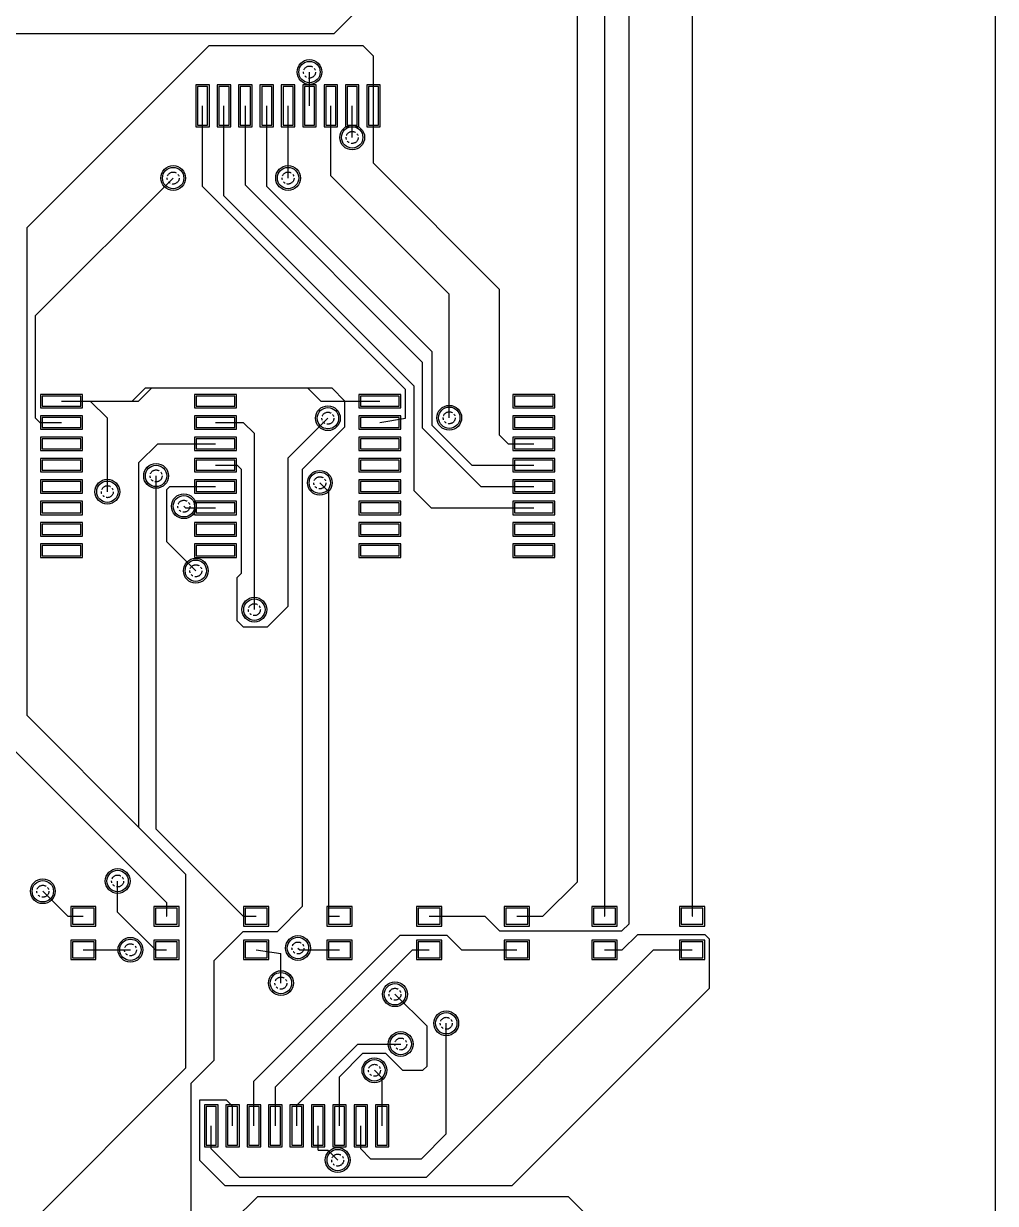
# Model space of a CAD drawing. Extents: x 208 to 628, y 649 to 1243.
# Drawn here: x 500.2 to 558, y 1060.2 to 1130.3 of the extents above; entities that cross this region are included whole.
import ezdxf

# ---------------------------------------------------------------- set-up
doc = ezdxf.new("R2010")
doc.units = 0
doc.header["$MEASUREMENT"] = 0
doc.linetypes.add('PHANTOM2', pattern=[1.25, 0.625, -0.125, 0.125, -0.125, 0.125, -0.125])
for name, color, linetype in [('BottomSolder', 6, 'CONTINUOUS'), ('MultiLayer', 9, 'CONTINUOUS'), ('TOPLAYER', 250, 'CONTINUOUS'), ('TopPaste', 8, 'CONTINUOUS'), ('TopSolder', 216, 'CONTINUOUS'), ('VIAHOLELAYER', 255, 'PHANTOM2')]:
    doc.layers.add(name, color=color, linetype=linetype)

msp = doc.modelspace()

# ---------------------------------------------------------------- linework, layer by layer
at = {"layer": 'BottomSolder'}
for centre in [(517.237, 1127.432), (519.775, 1123.545), (509.135, 1121.132), (515.965, 1121.132), (518.33, 1106.858), (525.543, 1106.883), (508.119, 1103.429), (505.223, 1102.489), (517.851, 1103.017), (509.77, 1101.625), (510.481, 1097.79), (513.961, 1095.478), (505.833, 1079.349), (501.388, 1078.74), (506.595, 1075.26), (516.552, 1075.367), (515.54, 1073.279), (522.317, 1072.618), (525.365, 1070.891), (522.66, 1069.659), (521.098, 1068.097), (518.914, 1062.763)]:
    msp.add_circle(centre, 0.737, dxfattribs=at)
at = {"layer": 'MultiLayer'}
for centre in [(517.237, 1127.432), (519.775, 1123.545), (509.135, 1121.132), (515.965, 1121.132), (518.33, 1106.858), (525.543, 1106.883), (508.119, 1103.429), (505.223, 1102.489), (517.851, 1103.017), (509.77, 1101.625), (510.481, 1097.79), (513.961, 1095.478), (505.833, 1079.349), (501.388, 1078.74), (506.595, 1075.26), (516.552, 1075.367), (515.54, 1073.279), (522.317, 1072.618), (525.365, 1070.891), (522.66, 1069.659), (521.098, 1068.097), (518.914, 1062.763)]:
    msp.add_circle(centre, 0.635, dxfattribs=at)
at = {"layer": 'TOPLAYER'}
for p, q in [((558.004, 1025.07), (558.004, 1223.698)), ((539.996, 1077.251), (539.996, 1185.986)), ((533.163, 1079.308), (533.163, 1148.615)), ((534.789, 1077.251), (534.789, 1146.278)), ((536.237, 1076.809), (536.237, 1145.618)), ((518.711, 1129.718), (521.045, 1132.051)), ((498.721, 1129.718), (518.711, 1129.718)), ((500.448, 1118.186), (511.268, 1129.006)), ((511.268, 1129.006), (520.412, 1129.006)), ((520.412, 1129.006), (521.045, 1128.374)), ((521.045, 1125.422), (521.045, 1128.374)), ((517.235, 1127.429), (517.237, 1127.432)), ((517.235, 1125.422), (517.235, 1127.429)), ((511.185, 1126.572), (510.585, 1126.572)), ((510.585, 1126.572), (510.585, 1124.272)), ((511.185, 1124.272), (511.185, 1126.572)), ((512.455, 1126.572), (511.855, 1126.572)), ((511.855, 1126.572), (511.855, 1124.272)), ((512.455, 1124.272), (512.455, 1126.572)), ((513.725, 1126.572), (513.125, 1126.572)), ((513.125, 1126.572), (513.125, 1124.272)), ((513.725, 1124.272), (513.725, 1126.572)), ((514.995, 1126.572), (514.395, 1126.572)), ((514.395, 1126.572), (514.395, 1124.272)), ((514.995, 1124.272), (514.995, 1126.572)), ((516.265, 1126.572), (515.665, 1126.572)), ((515.665, 1126.572), (515.665, 1124.272)), ((516.265, 1124.272), (516.265, 1126.572)), ((517.535, 1126.572), (516.935, 1126.572)), ((516.935, 1126.572), (516.935, 1124.272)), ((517.535, 1124.272), (517.535, 1126.572)), ((518.805, 1126.572), (518.205, 1126.572)), ((518.205, 1126.572), (518.205, 1124.272)), ((518.805, 1124.272), (518.805, 1126.572)), ((520.075, 1126.572), (519.475, 1126.572)), ((519.475, 1126.572), (519.475, 1124.272)), ((520.075, 1124.272), (520.075, 1126.572)), ((521.345, 1126.572), (520.745, 1126.572)), ((520.745, 1126.572), (520.745, 1124.272)), ((521.345, 1124.272), (521.345, 1126.572)), ((510.885, 1120.624), (510.885, 1125.422)), ((512.155, 1120.067), (512.155, 1125.422)), ((513.425, 1120.71), (513.425, 1125.422)), ((514.695, 1120.627), (514.695, 1125.422)), ((515.965, 1121.132), (515.965, 1125.422)), ((518.505, 1121.262), (518.505, 1125.422)), ((519.775, 1123.545), (519.775, 1125.422)), ((521.045, 1122.009), (521.045, 1125.422)), ((510.585, 1124.272), (511.185, 1124.272)), ((511.855, 1124.272), (512.455, 1124.272)), ((513.125, 1124.272), (513.725, 1124.272)), ((514.395, 1124.272), (514.995, 1124.272)), ((515.665, 1124.272), (516.265, 1124.272)), ((516.935, 1124.272), (517.535, 1124.272)), ((518.205, 1124.272), (518.805, 1124.272)), ((519.475, 1124.272), (520.075, 1124.272)), ((520.745, 1124.272), (521.345, 1124.272)), ((521.045, 1122.009), (528.54, 1114.513)), ((500.956, 1112.954), (509.135, 1121.132)), ((510.885, 1120.624), (522.95, 1108.559)), ((513.425, 1120.71), (523.958, 1110.176)), ((514.695, 1120.627), (524.527, 1110.795)), ((518.505, 1121.262), (525.543, 1114.224)), ((512.155, 1120.067), (523.454, 1108.768)), ((500.448, 1089.179), (500.448, 1118.186)), ((528.54, 1105.842), (528.54, 1114.513)), ((525.543, 1106.883), (525.543, 1114.224)), ((500.956, 1106.858), (500.956, 1112.954)), ((524.527, 1106.426), (524.527, 1110.795)), ((523.958, 1106.265), (523.958, 1110.176)), ((523.454, 1102.546), (523.454, 1108.768)), ((503.65, 1108.174), (501.35, 1108.174)), ((501.35, 1108.174), (501.35, 1107.574)), ((503.65, 1107.574), (503.65, 1108.174)), ((506.696, 1107.874), (507.484, 1108.661)), ((507.077, 1107.874), (507.865, 1108.661)), ((507.484, 1108.661), (507.865, 1108.661)), ((507.865, 1108.661), (517.124, 1108.661)), ((512.799, 1108.174), (510.499, 1108.174)), ((510.499, 1108.174), (510.499, 1107.574)), ((512.799, 1107.574), (512.799, 1108.174)), ((517.124, 1108.661), (517.911, 1107.874)), ((517.124, 1108.661), (518.558, 1108.661)), ((518.558, 1108.661), (519.346, 1107.874)), ((522.573, 1108.174), (520.273, 1108.174)), ((520.273, 1108.174), (520.273, 1107.574)), ((522.573, 1107.574), (522.573, 1108.174)), ((522.95, 1106.858), (522.95, 1108.559)), ((531.722, 1108.174), (529.422, 1108.174)), ((529.422, 1108.174), (529.422, 1107.574)), ((531.722, 1107.574), (531.722, 1108.174)), ((501.35, 1107.574), (503.65, 1107.574)), ((502.5, 1107.874), (504.207, 1107.874)), ((504.207, 1107.874), (505.223, 1106.858)), ((504.207, 1107.874), (506.696, 1107.874)), ((506.696, 1107.874), (507.077, 1107.874)), ((510.499, 1107.574), (512.799, 1107.574)), ((517.911, 1107.874), (519.346, 1107.874)), ((519.346, 1106.35), (519.346, 1107.874)), ((519.346, 1107.874), (521.423, 1107.874)), ((520.273, 1107.574), (522.573, 1107.574)), ((529.422, 1107.574), (531.722, 1107.574)), ((500.956, 1106.858), (501.21, 1106.604)), ((501.21, 1106.604), (502.5, 1106.604)), ((503.65, 1106.904), (501.35, 1106.904)), ((501.35, 1106.904), (501.35, 1106.304)), ((503.65, 1106.304), (503.65, 1106.904)), ((505.223, 1102.489), (505.223, 1106.858)), ((512.799, 1106.904), (510.499, 1106.904)), ((510.499, 1106.904), (510.499, 1106.304)), ((511.649, 1106.604), (513.3, 1106.604)), ((512.799, 1106.304), (512.799, 1106.904)), ((513.3, 1106.604), (513.961, 1105.943)), ((515.967, 1104.495), (518.33, 1106.858)), ((522.573, 1106.904), (520.273, 1106.904)), ((520.273, 1106.904), (520.273, 1106.304)), ((521.423, 1106.604), (522.95, 1106.858)), ((522.573, 1106.304), (522.573, 1106.904)), ((531.722, 1106.904), (529.422, 1106.904)), ((529.422, 1106.904), (529.422, 1106.304)), ((531.722, 1106.304), (531.722, 1106.904)), ((501.35, 1106.304), (503.65, 1106.304)), ((510.499, 1106.304), (512.799, 1106.304)), ((513.961, 1095.478), (513.961, 1105.943)), ((516.831, 1103.835), (519.346, 1106.35)), ((520.273, 1106.304), (522.573, 1106.304)), ((523.958, 1106.265), (527.43, 1102.794)), ((524.527, 1106.426), (526.889, 1104.064)), ((529.422, 1106.304), (531.722, 1106.304)), ((503.65, 1105.634), (501.35, 1105.634)), ((501.35, 1105.634), (501.35, 1105.034)), ((503.65, 1105.034), (503.65, 1105.634)), ((507.103, 1104.216), (508.22, 1105.334)), ((508.22, 1105.334), (511.649, 1105.334)), ((512.799, 1105.634), (510.499, 1105.634)), ((510.499, 1105.634), (510.499, 1105.034)), ((512.799, 1105.034), (512.799, 1105.634)), ((522.573, 1105.634), (520.273, 1105.634)), ((520.273, 1105.634), (520.273, 1105.034)), ((522.573, 1105.034), (522.573, 1105.634)), ((528.54, 1105.842), (529.048, 1105.334)), ((529.048, 1105.334), (530.572, 1105.334)), ((531.722, 1105.634), (529.422, 1105.634)), ((529.422, 1105.634), (529.422, 1105.034)), ((531.722, 1105.034), (531.722, 1105.634)), ((501.35, 1105.034), (503.65, 1105.034)), ((510.499, 1105.034), (512.799, 1105.034)), ((515.967, 1095.682), (515.967, 1104.495)), ((520.273, 1105.034), (522.573, 1105.034)), ((529.422, 1105.034), (531.722, 1105.034)), ((503.65, 1104.364), (501.35, 1104.364)), ((501.35, 1104.364), (501.35, 1103.764)), ((503.65, 1103.764), (503.65, 1104.364)), ((507.103, 1082.524), (507.103, 1104.216)), ((512.799, 1104.364), (510.499, 1104.364)), ((510.499, 1104.364), (510.499, 1103.764)), ((511.649, 1104.064), (512.945, 1104.064)), ((512.799, 1103.764), (512.799, 1104.364)), ((512.945, 1104.064), (513.199, 1103.81)), ((513.199, 1097.637), (513.199, 1103.81)), ((516.831, 1077.851), (516.831, 1103.835)), ((522.573, 1104.364), (520.273, 1104.364)), ((520.273, 1104.364), (520.273, 1103.764)), ((522.573, 1103.764), (522.573, 1104.364)), ((526.889, 1104.064), (530.572, 1104.064)), ((531.722, 1104.364), (529.422, 1104.364)), ((529.422, 1104.364), (529.422, 1103.764)), ((531.722, 1103.764), (531.722, 1104.364)), ((501.35, 1103.764), (503.65, 1103.764)), ((503.65, 1103.094), (501.35, 1103.094)), ((501.35, 1103.094), (501.35, 1102.494)), ((503.65, 1102.494), (503.65, 1103.094)), ((508.119, 1082.432), (508.119, 1103.429)), ((510.499, 1103.764), (512.799, 1103.764)), ((512.799, 1103.094), (510.499, 1103.094)), ((510.499, 1103.094), (510.499, 1102.494)), ((512.799, 1102.494), (512.799, 1103.094)), ((520.273, 1103.764), (522.573, 1103.764)), ((522.573, 1103.094), (520.273, 1103.094)), ((520.273, 1103.094), (520.273, 1102.494)), ((522.573, 1102.494), (522.573, 1103.094)), ((529.422, 1103.764), (531.722, 1103.764)), ((531.722, 1103.094), (529.422, 1103.094)), ((529.422, 1103.094), (529.422, 1102.494)), ((531.722, 1102.494), (531.722, 1103.094)), ((501.35, 1102.494), (503.65, 1102.494)), ((508.758, 1102.62), (508.932, 1102.794)), ((508.758, 1099.513), (508.758, 1102.62)), ((508.932, 1102.794), (511.649, 1102.794)), ((510.499, 1102.494), (512.799, 1102.494)), ((517.851, 1103.017), (518.38, 1102.488)), ((518.38, 1077.251), (518.38, 1102.488)), ((520.273, 1102.494), (522.573, 1102.494)), ((523.454, 1102.546), (524.476, 1101.524)), ((527.43, 1102.794), (530.572, 1102.794)), ((529.422, 1102.494), (531.722, 1102.494)), ((503.65, 1101.824), (501.35, 1101.824)), ((501.35, 1101.824), (501.35, 1101.224)), ((503.65, 1101.224), (503.65, 1101.824)), ((512.799, 1101.824), (510.499, 1101.824)), ((510.499, 1101.824), (510.499, 1101.224)), ((512.799, 1101.224), (512.799, 1101.824)), ((522.573, 1101.824), (520.273, 1101.824)), ((520.273, 1101.824), (520.273, 1101.224)), ((522.573, 1101.224), (522.573, 1101.824)), ((531.722, 1101.824), (529.422, 1101.824)), ((529.422, 1101.824), (529.422, 1101.224)), ((531.722, 1101.224), (531.722, 1101.824)), ((501.35, 1101.224), (503.65, 1101.224)), ((509.77, 1101.625), (509.871, 1101.524)), ((509.871, 1101.524), (511.649, 1101.524)), ((510.499, 1101.224), (512.799, 1101.224)), ((520.273, 1101.224), (522.573, 1101.224)), ((524.476, 1101.524), (530.572, 1101.524)), ((529.422, 1101.224), (531.722, 1101.224)), ((503.65, 1100.554), (501.35, 1100.554)), ((501.35, 1100.554), (501.35, 1099.954)), ((503.65, 1099.954), (503.65, 1100.554)), ((512.799, 1100.554), (510.499, 1100.554)), ((510.499, 1100.554), (510.499, 1099.954)), ((512.799, 1099.954), (512.799, 1100.554)), ((522.573, 1100.554), (520.273, 1100.554)), ((520.273, 1100.554), (520.273, 1099.954)), ((522.573, 1099.954), (522.573, 1100.554)), ((531.722, 1100.554), (529.422, 1100.554)), ((529.422, 1100.554), (529.422, 1099.954)), ((531.722, 1099.954), (531.722, 1100.554)), ((501.35, 1099.954), (503.65, 1099.954)), ((510.499, 1099.954), (512.799, 1099.954)), ((520.273, 1099.954), (522.573, 1099.954)), ((529.422, 1099.954), (531.722, 1099.954)), ((503.65, 1099.284), (501.35, 1099.284)), ((501.35, 1099.284), (501.35, 1098.684)), ((503.65, 1098.684), (503.65, 1099.284)), ((508.758, 1099.513), (510.481, 1097.79)), ((512.799, 1099.284), (510.499, 1099.284)), ((510.499, 1099.284), (510.499, 1098.684)), ((512.799, 1098.684), (512.799, 1099.284)), ((522.573, 1099.284), (520.273, 1099.284)), ((520.273, 1099.284), (520.273, 1098.684)), ((522.573, 1098.684), (522.573, 1099.284)), ((531.722, 1099.284), (529.422, 1099.284)), ((529.422, 1099.284), (529.422, 1098.684)), ((531.722, 1098.684), (531.722, 1099.284)), ((501.35, 1098.684), (503.65, 1098.684)), ((510.499, 1098.684), (512.799, 1098.684)), ((520.273, 1098.684), (522.573, 1098.684)), ((529.422, 1098.684), (531.722, 1098.684)), ((512.945, 1097.383), (513.199, 1097.637)), ((512.945, 1094.818), (512.945, 1097.383)), ((514.748, 1094.462), (515.967, 1095.682)), ((512.945, 1094.818), (513.3, 1094.462)), ((513.3, 1094.462), (514.748, 1094.462)), ((500.448, 1089.179), (507.103, 1082.524)), ((499.305, 1087.503), (508.754, 1078.054)), ((507.103, 1082.524), (509.897, 1079.73)), ((508.119, 1082.432), (513.3, 1077.251)), ((505.833, 1077.495), (505.833, 1079.349)), ((509.897, 1068.25), (509.897, 1079.73)), ((531.106, 1077.251), (533.163, 1079.308)), ((501.388, 1078.74), (502.877, 1077.251)), ((508.754, 1077.251), (508.754, 1078.054)), ((515.332, 1076.352), (516.831, 1077.851)), ((502.877, 1077.251), (503.794, 1077.251)), ((504.444, 1077.726), (503.144, 1077.726)), ((503.144, 1077.726), (503.144, 1076.776)), ((504.444, 1076.776), (504.444, 1077.726)), ((505.833, 1077.495), (508.077, 1075.251)), ((509.381, 1077.726), (508.081, 1077.726)), ((508.081, 1077.726), (508.081, 1076.776)), ((508.731, 1077.251), (508.754, 1077.251)), ((509.381, 1076.776), (509.381, 1077.726)), ((513.3, 1077.251), (514.065, 1077.251)), ((514.715, 1077.726), (513.415, 1077.726)), ((513.415, 1077.726), (513.415, 1076.776)), ((514.715, 1076.776), (514.715, 1077.726)), ((519.668, 1077.726), (518.368, 1077.726)), ((518.368, 1077.726), (518.368, 1076.776)), ((518.38, 1077.251), (519.018, 1077.251)), ((519.668, 1076.776), (519.668, 1077.726)), ((525.002, 1077.726), (523.702, 1077.726)), ((523.702, 1077.726), (523.702, 1076.776)), ((524.352, 1077.251), (527.668, 1077.251)), ((525.002, 1076.776), (525.002, 1077.726)), ((527.668, 1077.251), (528.54, 1076.378)), ((530.209, 1077.726), (528.909, 1077.726)), ((528.909, 1077.726), (528.909, 1076.776)), ((529.559, 1077.251), (531.106, 1077.251)), ((530.209, 1076.776), (530.209, 1077.726)), ((535.416, 1077.726), (534.116, 1077.726)), ((534.116, 1077.726), (534.116, 1076.776)), ((534.766, 1077.251), (534.789, 1077.251)), ((535.416, 1076.776), (535.416, 1077.726)), ((540.623, 1077.726), (539.323, 1077.726)), ((539.323, 1077.726), (539.323, 1076.776)), ((539.973, 1077.251), (539.996, 1077.251)), ((540.623, 1076.776), (540.623, 1077.726)), ((503.144, 1076.776), (504.444, 1076.776)), ((508.081, 1076.776), (509.381, 1076.776)), ((513.415, 1076.776), (514.715, 1076.776)), ((518.368, 1076.776), (519.668, 1076.776)), ((523.702, 1076.776), (525.002, 1076.776)), ((528.909, 1076.776), (530.209, 1076.776)), ((534.116, 1076.776), (535.416, 1076.776)), ((535.805, 1076.378), (536.237, 1076.809)), ((539.323, 1076.776), (540.623, 1076.776)), ((504.444, 1075.726), (503.144, 1075.726)), ((503.144, 1075.726), (503.144, 1074.776)), ((504.444, 1074.776), (504.444, 1075.726)), ((509.381, 1075.726), (508.081, 1075.726)), ((508.081, 1075.726), (508.081, 1074.776)), ((509.381, 1074.776), (509.381, 1075.726)), ((511.573, 1074.625), (513.3, 1076.352)), ((513.3, 1076.352), (515.332, 1076.352)), ((514.715, 1075.726), (513.415, 1075.726)), ((513.415, 1075.726), (513.415, 1074.776)), ((513.938, 1067.443), (522.619, 1076.124)), ((514.715, 1074.776), (514.715, 1075.726)), ((519.668, 1075.726), (518.368, 1075.726)), ((518.368, 1075.726), (518.368, 1074.776)), ((519.668, 1074.776), (519.668, 1075.726)), ((522.619, 1076.124), (525.391, 1076.124)), ((525.002, 1075.726), (523.702, 1075.726)), ((523.702, 1075.726), (523.702, 1074.776)), ((525.002, 1074.776), (525.002, 1075.726)), ((525.391, 1076.124), (526.264, 1075.251)), ((528.54, 1076.378), (535.805, 1076.378)), ((530.209, 1075.726), (528.909, 1075.726)), ((528.909, 1075.726), (528.909, 1074.776)), ((530.209, 1074.776), (530.209, 1075.726)), ((535.416, 1075.726), (534.116, 1075.726)), ((534.116, 1075.726), (534.116, 1074.776)), ((535.416, 1074.776), (535.416, 1075.726)), ((535.821, 1075.251), (536.745, 1076.174)), ((536.745, 1076.174), (540.732, 1076.174)), ((540.623, 1075.726), (539.323, 1075.726)), ((539.323, 1075.726), (539.323, 1074.776)), ((540.623, 1074.776), (540.623, 1075.726)), ((540.732, 1076.174), (541.012, 1075.895)), ((541.012, 1072.974), (541.012, 1075.895)), ((503.794, 1075.251), (506.586, 1075.251)), ((506.586, 1075.251), (506.595, 1075.26)), ((508.077, 1075.251), (508.731, 1075.251)), ((514.065, 1075.251), (515.54, 1075.043)), ((515.208, 1067.107), (523.352, 1075.251)), ((515.54, 1073.279), (515.54, 1075.043)), ((516.552, 1075.367), (516.669, 1075.251)), ((516.669, 1075.251), (519.018, 1075.251)), ((523.352, 1075.251), (524.352, 1075.251)), ((524.185, 1061.751), (537.684, 1075.251)), ((526.264, 1075.251), (529.559, 1075.251)), ((534.766, 1075.251), (535.821, 1075.251)), ((537.684, 1075.251), (539.973, 1075.251)), ((503.144, 1074.776), (504.444, 1074.776)), ((508.081, 1074.776), (509.381, 1074.776)), ((511.573, 1068.707), (511.573, 1074.625)), ((513.415, 1074.776), (514.715, 1074.776)), ((518.368, 1074.776), (519.668, 1074.776)), ((523.702, 1074.776), (525.002, 1074.776)), ((528.909, 1074.776), (530.209, 1074.776)), ((534.116, 1074.776), (535.416, 1074.776)), ((539.323, 1074.776), (540.623, 1074.776)), ((529.285, 1061.247), (541.012, 1072.974)), ((522.317, 1072.618), (524.222, 1070.713)), ((525.365, 1064.313), (525.365, 1070.891)), ((524.222, 1068.351), (524.222, 1070.713)), ((516.478, 1066.017), (520.12, 1069.659)), ((520.12, 1069.659), (522.66, 1069.659)), ((519.018, 1067.715), (520.412, 1069.109)), ((520.412, 1069.109), (521.759, 1069.109)), ((521.759, 1069.109), (522.771, 1068.097)), ((497.984, 1056.337), (509.897, 1068.25)), ((510.202, 1067.335), (511.573, 1068.707)), ((521.098, 1068.097), (521.558, 1067.637)), ((522.771, 1068.097), (523.968, 1068.097)), ((523.968, 1068.097), (524.222, 1068.351)), ((510.202, 1045.821), (510.202, 1067.335)), ((513.938, 1064.799), (513.938, 1067.443)), ((519.018, 1064.799), (519.018, 1067.715)), ((521.558, 1064.799), (521.558, 1067.637)), ((515.208, 1064.799), (515.208, 1067.107)), ((510.71, 1062.738), (510.71, 1066.345)), ((510.71, 1066.345), (512.287, 1066.345)), ((511.698, 1065.949), (511.098, 1065.949)), ((511.098, 1065.949), (511.098, 1063.649)), ((511.698, 1063.649), (511.698, 1065.949)), ((512.287, 1066.345), (512.668, 1065.964)), ((512.968, 1065.949), (512.368, 1065.949)), ((512.368, 1065.949), (512.368, 1063.649)), ((512.668, 1064.799), (512.668, 1065.964)), ((512.968, 1063.649), (512.968, 1065.949)), ((514.238, 1065.949), (513.638, 1065.949)), ((513.638, 1065.949), (513.638, 1063.649)), ((514.238, 1063.649), (514.238, 1065.949)), ((515.508, 1065.949), (514.908, 1065.949)), ((514.908, 1065.949), (514.908, 1063.649)), ((515.508, 1063.649), (515.508, 1065.949)), ((516.778, 1065.949), (516.178, 1065.949)), ((516.178, 1065.949), (516.178, 1063.649)), ((516.478, 1064.799), (516.478, 1066.017)), ((516.778, 1063.649), (516.778, 1065.949)), ((518.048, 1065.949), (517.448, 1065.949)), ((517.448, 1065.949), (517.448, 1063.649)), ((518.048, 1063.649), (518.048, 1065.949)), ((519.318, 1065.949), (518.718, 1065.949)), ((518.718, 1065.949), (518.718, 1063.649)), ((519.318, 1063.649), (519.318, 1065.949)), ((520.588, 1065.949), (519.988, 1065.949)), ((519.988, 1065.949), (519.988, 1063.649)), ((520.588, 1063.649), (520.588, 1065.949)), ((521.858, 1065.949), (521.258, 1065.949)), ((521.258, 1065.949), (521.258, 1063.649)), ((521.858, 1063.649), (521.858, 1065.949)), ((511.398, 1063.424), (511.398, 1064.799)), ((517.748, 1063.347), (517.748, 1064.799)), ((520.288, 1063.424), (520.288, 1064.799)), ((523.892, 1062.839), (525.365, 1064.313)), ((511.098, 1063.649), (511.698, 1063.649)), ((511.398, 1063.424), (513.071, 1061.751)), ((512.368, 1063.649), (512.968, 1063.649)), ((513.638, 1063.649), (514.238, 1063.649)), ((514.908, 1063.649), (515.508, 1063.649)), ((516.178, 1063.649), (516.778, 1063.649)), ((517.448, 1063.649), (518.048, 1063.649)), ((517.748, 1063.347), (518.33, 1063.347)), ((518.33, 1063.347), (518.914, 1062.763)), ((518.718, 1063.649), (519.318, 1063.649)), ((519.988, 1063.649), (520.588, 1063.649)), ((520.288, 1063.424), (520.873, 1062.839)), ((521.258, 1063.649), (521.858, 1063.649)), ((510.71, 1062.738), (512.2, 1061.247)), ((520.873, 1062.839), (523.892, 1062.839)), ((513.071, 1061.751), (524.185, 1061.751)), ((512.2, 1061.247), (529.285, 1061.247)), ((512.668, 1059.106), (514.167, 1060.604)), ((514.167, 1060.604), (532.604, 1060.604)), ((532.604, 1060.604), (533.773, 1059.436))]:
    msp.add_line(p, q, dxfattribs=at)
for centre in [(517.237, 1127.432), (519.775, 1123.545), (509.135, 1121.132), (515.965, 1121.132), (518.33, 1106.858), (525.543, 1106.883), (508.119, 1103.429), (505.223, 1102.489), (517.851, 1103.017), (509.77, 1101.625), (510.481, 1097.79), (513.961, 1095.478), (505.833, 1079.349), (501.388, 1078.74), (506.595, 1075.26), (516.552, 1075.367), (515.54, 1073.279), (522.317, 1072.618), (525.365, 1070.891), (522.66, 1069.659), (521.098, 1068.097), (518.914, 1062.763)]:
    msp.add_circle(centre, 0.635, dxfattribs=at)
at = {"layer": 'TopPaste'}
for p, q in [((511.185, 1126.572), (510.585, 1126.572)), ((510.585, 1126.572), (510.585, 1124.272)), ((511.185, 1124.272), (511.185, 1126.572)), ((512.455, 1126.572), (511.855, 1126.572)), ((511.855, 1126.572), (511.855, 1124.272)), ((512.455, 1124.272), (512.455, 1126.572)), ((513.725, 1126.572), (513.125, 1126.572)), ((513.125, 1126.572), (513.125, 1124.272)), ((513.725, 1124.272), (513.725, 1126.572)), ((514.995, 1126.572), (514.395, 1126.572)), ((514.395, 1126.572), (514.395, 1124.272)), ((514.995, 1124.272), (514.995, 1126.572)), ((516.265, 1126.572), (515.665, 1126.572)), ((515.665, 1126.572), (515.665, 1124.272)), ((516.265, 1124.272), (516.265, 1126.572)), ((517.535, 1126.572), (516.935, 1126.572)), ((516.935, 1126.572), (516.935, 1124.272)), ((517.535, 1124.272), (517.535, 1126.572)), ((518.805, 1126.572), (518.205, 1126.572)), ((518.205, 1126.572), (518.205, 1124.272)), ((518.805, 1124.272), (518.805, 1126.572)), ((520.075, 1126.572), (519.475, 1126.572)), ((519.475, 1126.572), (519.475, 1124.272)), ((520.075, 1124.272), (520.075, 1126.572)), ((521.345, 1126.572), (520.745, 1126.572)), ((520.745, 1126.572), (520.745, 1124.272)), ((521.345, 1124.272), (521.345, 1126.572)), ((510.585, 1124.272), (511.185, 1124.272)), ((511.855, 1124.272), (512.455, 1124.272)), ((513.125, 1124.272), (513.725, 1124.272)), ((514.395, 1124.272), (514.995, 1124.272)), ((515.665, 1124.272), (516.265, 1124.272)), ((516.935, 1124.272), (517.535, 1124.272)), ((518.205, 1124.272), (518.805, 1124.272)), ((519.475, 1124.272), (520.075, 1124.272)), ((520.745, 1124.272), (521.345, 1124.272)), ((503.65, 1108.174), (501.35, 1108.174)), ((501.35, 1108.174), (501.35, 1107.574)), ((503.65, 1107.574), (503.65, 1108.174)), ((512.799, 1108.174), (510.499, 1108.174)), ((510.499, 1108.174), (510.499, 1107.574)), ((512.799, 1107.574), (512.799, 1108.174)), ((522.573, 1108.174), (520.273, 1108.174)), ((520.273, 1108.174), (520.273, 1107.574)), ((522.573, 1107.574), (522.573, 1108.174)), ((531.722, 1108.174), (529.422, 1108.174)), ((529.422, 1108.174), (529.422, 1107.574)), ((531.722, 1107.574), (531.722, 1108.174)), ((501.35, 1107.574), (503.65, 1107.574)), ((510.499, 1107.574), (512.799, 1107.574)), ((520.273, 1107.574), (522.573, 1107.574)), ((529.422, 1107.574), (531.722, 1107.574)), ((503.65, 1106.904), (501.35, 1106.904)), ((501.35, 1106.904), (501.35, 1106.304)), ((503.65, 1106.304), (503.65, 1106.904)), ((512.799, 1106.904), (510.499, 1106.904)), ((510.499, 1106.904), (510.499, 1106.304)), ((512.799, 1106.304), (512.799, 1106.904)), ((522.573, 1106.904), (520.273, 1106.904)), ((520.273, 1106.904), (520.273, 1106.304)), ((522.573, 1106.304), (522.573, 1106.904)), ((531.722, 1106.904), (529.422, 1106.904)), ((529.422, 1106.904), (529.422, 1106.304)), ((531.722, 1106.304), (531.722, 1106.904)), ((501.35, 1106.304), (503.65, 1106.304)), ((510.499, 1106.304), (512.799, 1106.304)), ((520.273, 1106.304), (522.573, 1106.304)), ((529.422, 1106.304), (531.722, 1106.304)), ((503.65, 1105.634), (501.35, 1105.634)), ((501.35, 1105.634), (501.35, 1105.034)), ((503.65, 1105.034), (503.65, 1105.634)), ((512.799, 1105.634), (510.499, 1105.634)), ((510.499, 1105.634), (510.499, 1105.034)), ((512.799, 1105.034), (512.799, 1105.634)), ((522.573, 1105.634), (520.273, 1105.634)), ((520.273, 1105.634), (520.273, 1105.034)), ((522.573, 1105.034), (522.573, 1105.634)), ((531.722, 1105.634), (529.422, 1105.634)), ((529.422, 1105.634), (529.422, 1105.034)), ((531.722, 1105.034), (531.722, 1105.634)), ((501.35, 1105.034), (503.65, 1105.034)), ((510.499, 1105.034), (512.799, 1105.034)), ((520.273, 1105.034), (522.573, 1105.034)), ((529.422, 1105.034), (531.722, 1105.034)), ((503.65, 1104.364), (501.35, 1104.364)), ((501.35, 1104.364), (501.35, 1103.764)), ((503.65, 1103.764), (503.65, 1104.364)), ((512.799, 1104.364), (510.499, 1104.364)), ((510.499, 1104.364), (510.499, 1103.764)), ((512.799, 1103.764), (512.799, 1104.364)), ((522.573, 1104.364), (520.273, 1104.364)), ((520.273, 1104.364), (520.273, 1103.764)), ((522.573, 1103.764), (522.573, 1104.364)), ((531.722, 1104.364), (529.422, 1104.364)), ((529.422, 1104.364), (529.422, 1103.764)), ((531.722, 1103.764), (531.722, 1104.364)), ((501.35, 1103.764), (503.65, 1103.764)), ((503.65, 1103.094), (501.35, 1103.094)), ((501.35, 1103.094), (501.35, 1102.494)), ((503.65, 1102.494), (503.65, 1103.094)), ((510.499, 1103.764), (512.799, 1103.764)), ((512.799, 1103.094), (510.499, 1103.094)), ((510.499, 1103.094), (510.499, 1102.494)), ((512.799, 1102.494), (512.799, 1103.094)), ((520.273, 1103.764), (522.573, 1103.764)), ((522.573, 1103.094), (520.273, 1103.094)), ((520.273, 1103.094), (520.273, 1102.494)), ((522.573, 1102.494), (522.573, 1103.094)), ((529.422, 1103.764), (531.722, 1103.764)), ((531.722, 1103.094), (529.422, 1103.094)), ((529.422, 1103.094), (529.422, 1102.494)), ((531.722, 1102.494), (531.722, 1103.094)), ((501.35, 1102.494), (503.65, 1102.494)), ((510.499, 1102.494), (512.799, 1102.494)), ((520.273, 1102.494), (522.573, 1102.494)), ((529.422, 1102.494), (531.722, 1102.494)), ((503.65, 1101.824), (501.35, 1101.824)), ((501.35, 1101.824), (501.35, 1101.224)), ((503.65, 1101.224), (503.65, 1101.824)), ((512.799, 1101.824), (510.499, 1101.824)), ((510.499, 1101.824), (510.499, 1101.224)), ((512.799, 1101.224), (512.799, 1101.824)), ((522.573, 1101.824), (520.273, 1101.824)), ((520.273, 1101.824), (520.273, 1101.224)), ((522.573, 1101.224), (522.573, 1101.824)), ((531.722, 1101.824), (529.422, 1101.824)), ((529.422, 1101.824), (529.422, 1101.224)), ((531.722, 1101.224), (531.722, 1101.824)), ((501.35, 1101.224), (503.65, 1101.224)), ((510.499, 1101.224), (512.799, 1101.224)), ((520.273, 1101.224), (522.573, 1101.224)), ((529.422, 1101.224), (531.722, 1101.224)), ((503.65, 1100.554), (501.35, 1100.554)), ((501.35, 1100.554), (501.35, 1099.954)), ((503.65, 1099.954), (503.65, 1100.554)), ((512.799, 1100.554), (510.499, 1100.554)), ((510.499, 1100.554), (510.499, 1099.954)), ((512.799, 1099.954), (512.799, 1100.554)), ((522.573, 1100.554), (520.273, 1100.554)), ((520.273, 1100.554), (520.273, 1099.954)), ((522.573, 1099.954), (522.573, 1100.554)), ((531.722, 1100.554), (529.422, 1100.554)), ((529.422, 1100.554), (529.422, 1099.954)), ((531.722, 1099.954), (531.722, 1100.554)), ((501.35, 1099.954), (503.65, 1099.954)), ((510.499, 1099.954), (512.799, 1099.954)), ((520.273, 1099.954), (522.573, 1099.954)), ((529.422, 1099.954), (531.722, 1099.954)), ((503.65, 1099.284), (501.35, 1099.284)), ((501.35, 1099.284), (501.35, 1098.684)), ((503.65, 1098.684), (503.65, 1099.284)), ((512.799, 1099.284), (510.499, 1099.284)), ((510.499, 1099.284), (510.499, 1098.684)), ((512.799, 1098.684), (512.799, 1099.284)), ((522.573, 1099.284), (520.273, 1099.284)), ((520.273, 1099.284), (520.273, 1098.684)), ((522.573, 1098.684), (522.573, 1099.284)), ((531.722, 1099.284), (529.422, 1099.284)), ((529.422, 1099.284), (529.422, 1098.684)), ((531.722, 1098.684), (531.722, 1099.284)), ((501.35, 1098.684), (503.65, 1098.684)), ((510.499, 1098.684), (512.799, 1098.684)), ((520.273, 1098.684), (522.573, 1098.684)), ((529.422, 1098.684), (531.722, 1098.684)), ((504.444, 1077.726), (503.144, 1077.726)), ((503.144, 1077.726), (503.144, 1076.776)), ((504.444, 1076.776), (504.444, 1077.726)), ((509.381, 1077.726), (508.081, 1077.726)), ((508.081, 1077.726), (508.081, 1076.776)), ((509.381, 1076.776), (509.381, 1077.726)), ((514.715, 1077.726), (513.415, 1077.726)), ((513.415, 1077.726), (513.415, 1076.776)), ((514.715, 1076.776), (514.715, 1077.726)), ((519.668, 1077.726), (518.368, 1077.726)), ((518.368, 1077.726), (518.368, 1076.776)), ((519.668, 1076.776), (519.668, 1077.726)), ((525.002, 1077.726), (523.702, 1077.726)), ((523.702, 1077.726), (523.702, 1076.776)), ((525.002, 1076.776), (525.002, 1077.726)), ((530.209, 1077.726), (528.909, 1077.726)), ((528.909, 1077.726), (528.909, 1076.776)), ((530.209, 1076.776), (530.209, 1077.726)), ((535.416, 1077.726), (534.116, 1077.726)), ((534.116, 1077.726), (534.116, 1076.776)), ((535.416, 1076.776), (535.416, 1077.726)), ((540.623, 1077.726), (539.323, 1077.726)), ((539.323, 1077.726), (539.323, 1076.776)), ((540.623, 1076.776), (540.623, 1077.726)), ((503.144, 1076.776), (504.444, 1076.776)), ((508.081, 1076.776), (509.381, 1076.776)), ((513.415, 1076.776), (514.715, 1076.776)), ((518.368, 1076.776), (519.668, 1076.776)), ((523.702, 1076.776), (525.002, 1076.776)), ((528.909, 1076.776), (530.209, 1076.776)), ((534.116, 1076.776), (535.416, 1076.776)), ((539.323, 1076.776), (540.623, 1076.776)), ((504.444, 1075.726), (503.144, 1075.726)), ((503.144, 1075.726), (503.144, 1074.776)), ((504.444, 1074.776), (504.444, 1075.726)), ((509.381, 1075.726), (508.081, 1075.726)), ((508.081, 1075.726), (508.081, 1074.776)), ((509.381, 1074.776), (509.381, 1075.726)), ((514.715, 1075.726), (513.415, 1075.726)), ((513.415, 1075.726), (513.415, 1074.776)), ((514.715, 1074.776), (514.715, 1075.726)), ((519.668, 1075.726), (518.368, 1075.726)), ((518.368, 1075.726), (518.368, 1074.776)), ((519.668, 1074.776), (519.668, 1075.726)), ((525.002, 1075.726), (523.702, 1075.726)), ((523.702, 1075.726), (523.702, 1074.776)), ((525.002, 1074.776), (525.002, 1075.726)), ((530.209, 1075.726), (528.909, 1075.726)), ((528.909, 1075.726), (528.909, 1074.776)), ((530.209, 1074.776), (530.209, 1075.726)), ((535.416, 1075.726), (534.116, 1075.726)), ((534.116, 1075.726), (534.116, 1074.776)), ((535.416, 1074.776), (535.416, 1075.726)), ((540.623, 1075.726), (539.323, 1075.726)), ((539.323, 1075.726), (539.323, 1074.776)), ((540.623, 1074.776), (540.623, 1075.726)), ((503.144, 1074.776), (504.444, 1074.776)), ((508.081, 1074.776), (509.381, 1074.776)), ((513.415, 1074.776), (514.715, 1074.776)), ((518.368, 1074.776), (519.668, 1074.776)), ((523.702, 1074.776), (525.002, 1074.776)), ((528.909, 1074.776), (530.209, 1074.776)), ((534.116, 1074.776), (535.416, 1074.776)), ((539.323, 1074.776), (540.623, 1074.776)), ((511.698, 1065.949), (511.098, 1065.949)), ((511.098, 1065.949), (511.098, 1063.649)), ((511.698, 1063.649), (511.698, 1065.949)), ((512.968, 1065.949), (512.368, 1065.949)), ((512.368, 1065.949), (512.368, 1063.649)), ((512.968, 1063.649), (512.968, 1065.949)), ((514.238, 1065.949), (513.638, 1065.949)), ((513.638, 1065.949), (513.638, 1063.649)), ((514.238, 1063.649), (514.238, 1065.949)), ((515.508, 1065.949), (514.908, 1065.949)), ((514.908, 1065.949), (514.908, 1063.649)), ((515.508, 1063.649), (515.508, 1065.949)), ((516.778, 1065.949), (516.178, 1065.949)), ((516.178, 1065.949), (516.178, 1063.649)), ((516.778, 1063.649), (516.778, 1065.949)), ((518.048, 1065.949), (517.448, 1065.949)), ((517.448, 1065.949), (517.448, 1063.649)), ((518.048, 1063.649), (518.048, 1065.949)), ((519.318, 1065.949), (518.718, 1065.949)), ((518.718, 1065.949), (518.718, 1063.649)), ((519.318, 1063.649), (519.318, 1065.949)), ((520.588, 1065.949), (519.988, 1065.949)), ((519.988, 1065.949), (519.988, 1063.649)), ((520.588, 1063.649), (520.588, 1065.949)), ((521.858, 1065.949), (521.258, 1065.949)), ((521.258, 1065.949), (521.258, 1063.649)), ((521.858, 1063.649), (521.858, 1065.949)), ((511.098, 1063.649), (511.698, 1063.649)), ((512.368, 1063.649), (512.968, 1063.649)), ((513.638, 1063.649), (514.238, 1063.649)), ((514.908, 1063.649), (515.508, 1063.649)), ((516.178, 1063.649), (516.778, 1063.649)), ((517.448, 1063.649), (518.048, 1063.649)), ((518.718, 1063.649), (519.318, 1063.649)), ((519.988, 1063.649), (520.588, 1063.649)), ((521.258, 1063.649), (521.858, 1063.649))]:
    msp.add_line(p, q, dxfattribs=at)
at = {"layer": 'TopSolder'}
for p, q in [((511.286, 1126.673), (510.483, 1126.673)), ((510.483, 1126.673), (510.483, 1124.17)), ((511.286, 1124.17), (511.286, 1126.673)), ((512.556, 1126.673), (511.753, 1126.673)), ((511.753, 1126.673), (511.753, 1124.17)), ((512.556, 1124.17), (512.556, 1126.673)), ((513.826, 1126.673), (513.023, 1126.673)), ((513.023, 1126.673), (513.023, 1124.17)), ((513.826, 1124.17), (513.826, 1126.673)), ((515.096, 1126.673), (514.293, 1126.673)), ((514.293, 1126.673), (514.293, 1124.17)), ((515.096, 1124.17), (515.096, 1126.673)), ((516.366, 1126.673), (515.563, 1126.673)), ((515.563, 1126.673), (515.563, 1124.17)), ((516.366, 1124.17), (516.366, 1126.673)), ((517.636, 1126.673), (516.833, 1126.673)), ((516.833, 1126.673), (516.833, 1124.17)), ((517.636, 1124.17), (517.636, 1126.673)), ((518.906, 1126.673), (518.103, 1126.673)), ((518.103, 1126.673), (518.103, 1124.17)), ((518.906, 1124.17), (518.906, 1126.673)), ((520.176, 1126.673), (519.373, 1126.673)), ((519.373, 1126.673), (519.373, 1124.17)), ((520.176, 1124.17), (520.176, 1126.673)), ((521.446, 1126.673), (520.643, 1126.673)), ((520.643, 1126.673), (520.643, 1124.17)), ((521.446, 1124.17), (521.446, 1126.673)), ((510.483, 1124.17), (511.286, 1124.17)), ((511.753, 1124.17), (512.556, 1124.17)), ((513.023, 1124.17), (513.826, 1124.17)), ((514.293, 1124.17), (515.096, 1124.17)), ((515.563, 1124.17), (516.366, 1124.17)), ((516.833, 1124.17), (517.636, 1124.17)), ((518.103, 1124.17), (518.906, 1124.17)), ((519.373, 1124.17), (520.176, 1124.17)), ((520.643, 1124.17), (521.446, 1124.17)), ((503.751, 1108.275), (501.248, 1108.275)), ((501.248, 1108.275), (501.248, 1107.472)), ((503.751, 1107.472), (503.751, 1108.275)), ((512.901, 1108.275), (510.398, 1108.275)), ((510.398, 1108.275), (510.398, 1107.472)), ((512.901, 1107.472), (512.901, 1108.275)), ((522.674, 1108.275), (520.171, 1108.275)), ((520.171, 1108.275), (520.171, 1107.472)), ((522.674, 1107.472), (522.674, 1108.275)), ((531.824, 1108.275), (529.321, 1108.275)), ((529.321, 1108.275), (529.321, 1107.472)), ((531.824, 1107.472), (531.824, 1108.275)), ((501.248, 1107.472), (503.751, 1107.472)), ((510.398, 1107.472), (512.901, 1107.472)), ((520.171, 1107.472), (522.674, 1107.472)), ((529.321, 1107.472), (531.824, 1107.472)), ((503.751, 1107.005), (501.248, 1107.005)), ((501.248, 1107.005), (501.248, 1106.202)), ((503.751, 1106.202), (503.751, 1107.005)), ((512.901, 1107.005), (510.398, 1107.005)), ((510.398, 1107.005), (510.398, 1106.202)), ((512.901, 1106.202), (512.901, 1107.005)), ((522.674, 1107.005), (520.171, 1107.005)), ((520.171, 1107.005), (520.171, 1106.202)), ((522.674, 1106.202), (522.674, 1107.005)), ((531.824, 1107.005), (529.321, 1107.005)), ((529.321, 1107.005), (529.321, 1106.202)), ((531.824, 1106.202), (531.824, 1107.005)), ((501.248, 1106.202), (503.751, 1106.202)), ((510.398, 1106.202), (512.901, 1106.202)), ((520.171, 1106.202), (522.674, 1106.202)), ((529.321, 1106.202), (531.824, 1106.202)), ((503.751, 1105.735), (501.248, 1105.735)), ((501.248, 1105.735), (501.248, 1104.932)), ((503.751, 1104.932), (503.751, 1105.735)), ((512.901, 1105.735), (510.398, 1105.735)), ((510.398, 1105.735), (510.398, 1104.932)), ((512.901, 1104.932), (512.901, 1105.735)), ((522.674, 1105.735), (520.171, 1105.735)), ((520.171, 1105.735), (520.171, 1104.932)), ((522.674, 1104.932), (522.674, 1105.735)), ((531.824, 1105.735), (529.321, 1105.735)), ((529.321, 1105.735), (529.321, 1104.932)), ((531.824, 1104.932), (531.824, 1105.735)), ((501.248, 1104.932), (503.751, 1104.932)), ((510.398, 1104.932), (512.901, 1104.932)), ((520.171, 1104.932), (522.674, 1104.932)), ((529.321, 1104.932), (531.824, 1104.932)), ((503.751, 1104.465), (501.248, 1104.465)), ((501.248, 1104.465), (501.248, 1103.662)), ((503.751, 1103.662), (503.751, 1104.465)), ((512.901, 1104.465), (510.398, 1104.465)), ((510.398, 1104.465), (510.398, 1103.662)), ((512.901, 1103.662), (512.901, 1104.465)), ((522.674, 1104.465), (520.171, 1104.465)), ((520.171, 1104.465), (520.171, 1103.662)), ((522.674, 1103.662), (522.674, 1104.465)), ((531.824, 1104.465), (529.321, 1104.465)), ((529.321, 1104.465), (529.321, 1103.662)), ((531.824, 1103.662), (531.824, 1104.465)), ((501.248, 1103.662), (503.751, 1103.662)), ((503.751, 1103.195), (501.248, 1103.195)), ((501.248, 1103.195), (501.248, 1102.392)), ((503.751, 1102.392), (503.751, 1103.195)), ((510.398, 1103.662), (512.901, 1103.662)), ((512.901, 1103.195), (510.398, 1103.195)), ((510.398, 1103.195), (510.398, 1102.392)), ((512.901, 1102.392), (512.901, 1103.195)), ((520.171, 1103.662), (522.674, 1103.662)), ((522.674, 1103.195), (520.171, 1103.195)), ((520.171, 1103.195), (520.171, 1102.392)), ((522.674, 1102.392), (522.674, 1103.195)), ((529.321, 1103.662), (531.824, 1103.662)), ((531.824, 1103.195), (529.321, 1103.195)), ((529.321, 1103.195), (529.321, 1102.392)), ((531.824, 1102.392), (531.824, 1103.195)), ((501.248, 1102.392), (503.751, 1102.392)), ((510.398, 1102.392), (512.901, 1102.392)), ((520.171, 1102.392), (522.674, 1102.392)), ((529.321, 1102.392), (531.824, 1102.392)), ((503.751, 1101.925), (501.248, 1101.925)), ((501.248, 1101.925), (501.248, 1101.122)), ((503.751, 1101.122), (503.751, 1101.925)), ((512.901, 1101.925), (510.398, 1101.925)), ((510.398, 1101.925), (510.398, 1101.122)), ((512.901, 1101.122), (512.901, 1101.925)), ((522.674, 1101.925), (520.171, 1101.925)), ((520.171, 1101.925), (520.171, 1101.122)), ((522.674, 1101.122), (522.674, 1101.925)), ((531.824, 1101.925), (529.321, 1101.925)), ((529.321, 1101.925), (529.321, 1101.122)), ((531.824, 1101.122), (531.824, 1101.925)), ((501.248, 1101.122), (503.751, 1101.122)), ((510.398, 1101.122), (512.901, 1101.122)), ((520.171, 1101.122), (522.674, 1101.122)), ((529.321, 1101.122), (531.824, 1101.122)), ((503.751, 1100.655), (501.248, 1100.655)), ((501.248, 1100.655), (501.248, 1099.852)), ((503.751, 1099.852), (503.751, 1100.655)), ((512.901, 1100.655), (510.398, 1100.655)), ((510.398, 1100.655), (510.398, 1099.852)), ((512.901, 1099.852), (512.901, 1100.655)), ((522.674, 1100.655), (520.171, 1100.655)), ((520.171, 1100.655), (520.171, 1099.852)), ((522.674, 1099.852), (522.674, 1100.655)), ((531.824, 1100.655), (529.321, 1100.655)), ((529.321, 1100.655), (529.321, 1099.852)), ((531.824, 1099.852), (531.824, 1100.655)), ((501.248, 1099.852), (503.751, 1099.852)), ((510.398, 1099.852), (512.901, 1099.852)), ((520.171, 1099.852), (522.674, 1099.852)), ((529.321, 1099.852), (531.824, 1099.852)), ((503.751, 1099.385), (501.248, 1099.385)), ((501.248, 1099.385), (501.248, 1098.582)), ((503.751, 1098.582), (503.751, 1099.385)), ((512.901, 1099.385), (510.398, 1099.385)), ((510.398, 1099.385), (510.398, 1098.582)), ((512.901, 1098.582), (512.901, 1099.385)), ((522.674, 1099.385), (520.171, 1099.385)), ((520.171, 1099.385), (520.171, 1098.582)), ((522.674, 1098.582), (522.674, 1099.385)), ((531.824, 1099.385), (529.321, 1099.385)), ((529.321, 1099.385), (529.321, 1098.582)), ((531.824, 1098.582), (531.824, 1099.385)), ((501.248, 1098.582), (503.751, 1098.582)), ((510.398, 1098.582), (512.901, 1098.582)), ((520.171, 1098.582), (522.674, 1098.582)), ((529.321, 1098.582), (531.824, 1098.582)), ((504.546, 1077.827), (503.043, 1077.827)), ((503.043, 1077.827), (503.043, 1076.674)), ((504.546, 1076.674), (504.546, 1077.827)), ((509.483, 1077.827), (507.98, 1077.827)), ((507.98, 1077.827), (507.98, 1076.674)), ((509.483, 1076.674), (509.483, 1077.827)), ((514.817, 1077.827), (513.314, 1077.827)), ((513.314, 1077.827), (513.314, 1076.674)), ((514.817, 1076.674), (514.817, 1077.827)), ((519.77, 1077.827), (518.267, 1077.827)), ((518.267, 1077.827), (518.267, 1076.674)), ((519.77, 1076.674), (519.77, 1077.827)), ((525.104, 1077.827), (523.601, 1077.827)), ((523.601, 1077.827), (523.601, 1076.674)), ((525.104, 1076.674), (525.104, 1077.827)), ((530.311, 1077.827), (528.808, 1077.827)), ((528.808, 1077.827), (528.808, 1076.674)), ((530.311, 1076.674), (530.311, 1077.827)), ((535.518, 1077.827), (534.015, 1077.827)), ((534.015, 1077.827), (534.015, 1076.674)), ((535.518, 1076.674), (535.518, 1077.827)), ((540.725, 1077.827), (539.222, 1077.827)), ((539.222, 1077.827), (539.222, 1076.674)), ((540.725, 1076.674), (540.725, 1077.827)), ((503.043, 1076.674), (504.546, 1076.674)), ((507.98, 1076.674), (509.483, 1076.674)), ((513.314, 1076.674), (514.817, 1076.674)), ((518.267, 1076.674), (519.77, 1076.674)), ((523.601, 1076.674), (525.104, 1076.674)), ((528.808, 1076.674), (530.311, 1076.674)), ((534.015, 1076.674), (535.518, 1076.674)), ((539.222, 1076.674), (540.725, 1076.674)), ((504.546, 1075.827), (503.043, 1075.827)), ((503.043, 1075.827), (503.043, 1074.674)), ((504.546, 1074.674), (504.546, 1075.827)), ((509.483, 1075.827), (507.98, 1075.827)), ((507.98, 1075.827), (507.98, 1074.674)), ((509.483, 1074.674), (509.483, 1075.827)), ((514.817, 1075.827), (513.314, 1075.827)), ((513.314, 1075.827), (513.314, 1074.674)), ((514.817, 1074.674), (514.817, 1075.827)), ((519.77, 1075.827), (518.267, 1075.827)), ((518.267, 1075.827), (518.267, 1074.674)), ((519.77, 1074.674), (519.77, 1075.827)), ((525.104, 1075.827), (523.601, 1075.827)), ((523.601, 1075.827), (523.601, 1074.674)), ((525.104, 1074.674), (525.104, 1075.827)), ((530.311, 1075.827), (528.808, 1075.827)), ((528.808, 1075.827), (528.808, 1074.674)), ((530.311, 1074.674), (530.311, 1075.827)), ((535.518, 1075.827), (534.015, 1075.827)), ((534.015, 1075.827), (534.015, 1074.674)), ((535.518, 1074.674), (535.518, 1075.827)), ((540.725, 1075.827), (539.222, 1075.827)), ((539.222, 1075.827), (539.222, 1074.674)), ((540.725, 1074.674), (540.725, 1075.827)), ((503.043, 1074.674), (504.546, 1074.674)), ((507.98, 1074.674), (509.483, 1074.674)), ((513.314, 1074.674), (514.817, 1074.674)), ((518.267, 1074.674), (519.77, 1074.674)), ((523.601, 1074.674), (525.104, 1074.674)), ((528.808, 1074.674), (530.311, 1074.674)), ((534.015, 1074.674), (535.518, 1074.674)), ((539.222, 1074.674), (540.725, 1074.674)), ((511.8, 1066.05), (510.997, 1066.05)), ((510.997, 1066.05), (510.997, 1063.547)), ((511.8, 1063.547), (511.8, 1066.05)), ((513.07, 1066.05), (512.267, 1066.05)), ((512.267, 1066.05), (512.267, 1063.547)), ((513.07, 1063.547), (513.07, 1066.05)), ((514.34, 1066.05), (513.537, 1066.05)), ((513.537, 1066.05), (513.537, 1063.547)), ((514.34, 1063.547), (514.34, 1066.05)), ((515.61, 1066.05), (514.807, 1066.05)), ((514.807, 1066.05), (514.807, 1063.547)), ((515.61, 1063.547), (515.61, 1066.05)), ((516.88, 1066.05), (516.077, 1066.05)), ((516.077, 1066.05), (516.077, 1063.547)), ((516.88, 1063.547), (516.88, 1066.05)), ((518.15, 1066.05), (517.347, 1066.05)), ((517.347, 1066.05), (517.347, 1063.547)), ((518.15, 1063.547), (518.15, 1066.05)), ((519.42, 1066.05), (518.617, 1066.05)), ((518.617, 1066.05), (518.617, 1063.547)), ((519.42, 1063.547), (519.42, 1066.05)), ((520.69, 1066.05), (519.887, 1066.05)), ((519.887, 1066.05), (519.887, 1063.547)), ((520.69, 1063.547), (520.69, 1066.05)), ((521.96, 1066.05), (521.157, 1066.05)), ((521.157, 1066.05), (521.157, 1063.547)), ((521.96, 1063.547), (521.96, 1066.05)), ((510.997, 1063.547), (511.8, 1063.547)), ((512.267, 1063.547), (513.07, 1063.547)), ((513.537, 1063.547), (514.34, 1063.547)), ((514.807, 1063.547), (515.61, 1063.547)), ((516.077, 1063.547), (516.88, 1063.547)), ((517.347, 1063.547), (518.15, 1063.547)), ((518.617, 1063.547), (519.42, 1063.547)), ((519.887, 1063.547), (520.69, 1063.547)), ((521.157, 1063.547), (521.96, 1063.547))]:
    msp.add_line(p, q, dxfattribs=at)
for centre in [(517.237, 1127.432), (519.775, 1123.545), (509.135, 1121.132), (515.965, 1121.132), (518.33, 1106.858), (525.543, 1106.883), (508.119, 1103.429), (505.223, 1102.489), (517.851, 1103.017), (509.77, 1101.625), (510.481, 1097.79), (513.961, 1095.478), (505.833, 1079.349), (501.388, 1078.74), (506.595, 1075.26), (516.552, 1075.367), (515.54, 1073.279), (522.317, 1072.618), (525.365, 1070.891), (522.66, 1069.659), (521.098, 1068.097), (518.914, 1062.763)]:
    msp.add_circle(centre, 0.737, dxfattribs=at)
at = {"layer": 'VIAHOLELAYER'}
for centre in [(517.237, 1127.432), (519.775, 1123.545), (509.135, 1121.132), (515.965, 1121.132), (518.33, 1106.858), (525.543, 1106.883), (508.119, 1103.429), (517.851, 1103.017), (505.223, 1102.489), (509.77, 1101.625), (510.481, 1097.79), (513.961, 1095.478), (505.833, 1079.349), (501.388, 1078.74), (516.552, 1075.367), (506.595, 1075.26), (515.54, 1073.279), (522.317, 1072.618), (525.365, 1070.891), (522.66, 1069.659), (521.098, 1068.097), (518.914, 1062.763)]:
    msp.add_circle(centre, 0.356, dxfattribs=at)

doc.saveas('drawing.dxf')
